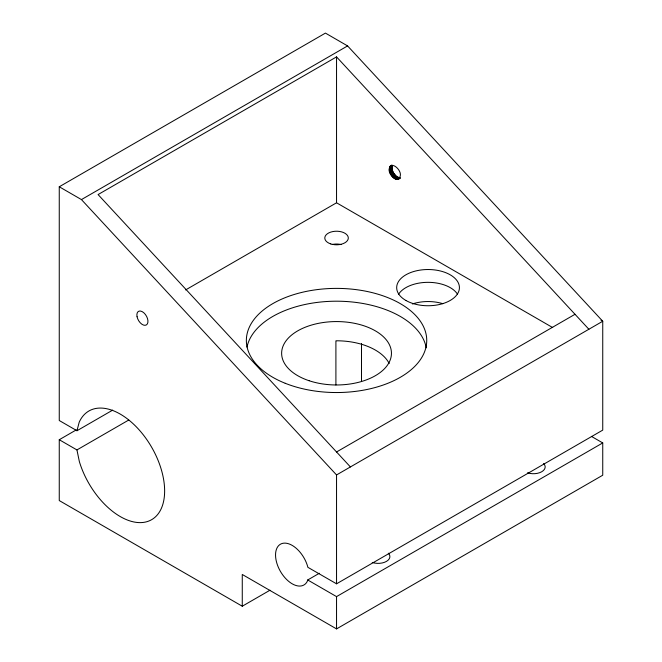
<?xml version="1.0" encoding="UTF-8"?>
<svg xmlns="http://www.w3.org/2000/svg" width="662" height="662" viewBox="0 0 662 662"><rect width="100%" height="100%" fill="white"/><g stroke="black" fill="none" stroke-linecap="round" stroke-linejoin="round"><path stroke-width="0.99" d="M389.231 169.174C390.654 159.997 401.602 169.853 400.32 175.579C398.896 184.748 387.949 174.9 389.231 169.174L392.003 167.569L392.425 165.368L389.653 166.965M319.332 573.267L307.722 579.97L307.168 581.592A23.526 13.588 60 0 1 281.325 572.887A23.526 13.588 60 0 1 282.815 543.312A23.526 13.588 60 0 1 307.888 567.326L336.544 583.81L602.743 430.118L602.743 321.252L347.591 45.918L325.439 33.1L59.257 186.775L59.257 420.511L76.966 430.739L79.2 422.232A62.741 36.228 60 0 1 147.121 440.064A62.741 36.228 60 0 1 147.419 521.532A62.741 36.228 60 0 1 79.341 461.522L76.941 449.928L59.257 439.725L59.257 500.563L242.267 606.218L269.997 590.214M59.257 186.775L81.443 199.585L347.591 45.918M588.882 329.262L336.544 56.891L98.075 194.57L350.413 466.942M390.373 165.939L391.763 165.136M389.976 166.402L392.053 165.202M389.422 167.627L392.194 166.021M389.281 168.363L392.053 166.766M389.281 170.035L392.053 168.438L392.003 167.569M389.422 170.937L392.194 169.34L392.053 168.438M389.653 171.863L392.425 170.266L392.194 169.34M185.608 289.931L336.544 202.787L552.687 327.574M389.976 172.807L392.748 171.201L392.425 170.266M390.373 173.734L393.145 172.128L392.748 171.201M390.853 174.636L393.625 173.039L396.828 176.704L400.32 177.921L397.548 179.518M391.399 175.504L394.171 173.907M392.003 176.315L394.775 174.718M392.657 177.068L395.429 175.463M393.344 177.73L396.116 176.133M394.047 178.31L396.828 176.704M394.775 178.781L397.548 177.176M395.495 179.145L398.276 177.54M396.207 179.385L398.987 177.788M396.894 179.518L399.674 177.912M398.152 179.402L400.229 178.202M59.257 439.725L76.229 429.928M76.966 430.739L112.697 410.109M76.941 449.928L128.751 420.022M336.544 451.972L575.013 314.293M336.544 583.81L336.544 474.944L602.743 321.252L601.03 320.276M307.722 579.97L336.544 596.611L602.743 442.928L602.743 475.217L336.544 628.9L242.267 574.467L242.267 606.218M591.389 436.374L602.743 442.928M81.443 199.585L336.544 474.944M393.145 172.128L393.625 173.039M361.502 343.512L361.502 381.494M336.544 56.891L336.544 202.787M336.544 596.611L336.544 628.9M335.907 384.978L335.907 340.839L336.544 340.789A54.896 31.693 0 0 1 389.19 363.488M332.167 244.51A11.767 6.794 0 0 1 341.17 244.568M246.992 347.087A90.189 52.075 0 0 1 337.173 301.202A90.189 52.075 0 0 1 426.237 347.807M412.368 303.966A31.371 18.114 0 0 1 442.845 303.684M398.565 294.251A31.371 18.114 0 0 1 428.049 282.335A31.371 18.114 0 0 1 457.533 294.251M543.61 463.541A11.767 6.794 0 0 1 541.739 471.741A11.767 6.794 0 0 1 527.54 472.825M388.329 553.192A11.767 6.794 0 0 1 386.459 561.393A11.767 6.794 0 0 1 372.259 562.477M330.545 243.848A11.767 6.794 0 0 0 348.311 238.088A11.767 6.794 0 0 0 330.785 232.089A11.767 6.794 0 0 0 330.545 243.848M137.059 316.726A7.845 4.526 60 0 0 146.335 324.959A7.845 4.526 60 0 0 143.853 312.812A7.845 4.526 60 0 0 137.059 316.726M285.214 383.281A90.189 52.075 0 0 0 426.436 344.72A90.189 52.075 0 0 0 297.983 293.39A90.189 52.075 0 0 0 285.214 383.281M309.096 380.724A54.896 31.693 0 0 0 391.449 353.276A54.896 31.693 0 0 0 309.096 325.82A54.896 31.693 0 0 0 309.096 380.724M405.864 300.44A31.371 18.114 0 0 0 458.352 292.323A31.371 18.114 0 0 0 419.931 270.137A31.371 18.114 0 0 0 405.864 300.44"/></g></svg>
